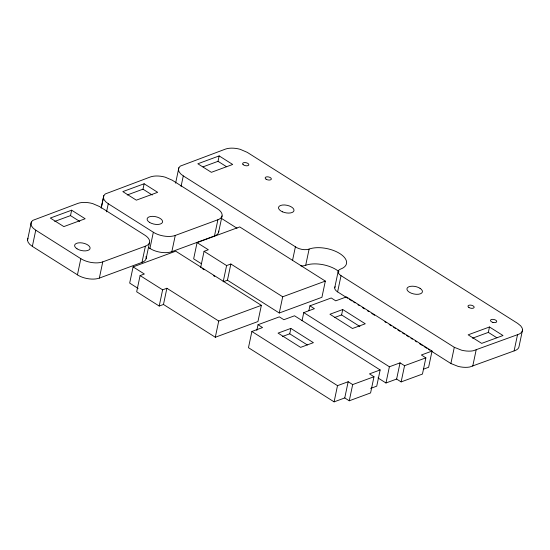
<?xml version="1.0" encoding="UTF-8"?>
<svg xmlns="http://www.w3.org/2000/svg" width="550" height="550" viewBox="0 0 550 550"><rect width="100%" height="100%" fill="white"/><g stroke="black" fill="none" stroke-linecap="round" stroke-linejoin="round"><path stroke-width="0.82" d="M27.5 240.199L31.336 222.042L32.78 220.385L77.797 203.424A15.771 7.624 11.9 0 1 92.661 203.589L99.722 206.628L144.794 235.139A15.771 7.624 11.9 0 1 145.399 246.187L141.983 262.398L99.351 278.094A15.771 7.624 11.9 0 1 78.987 275.791L32.347 246.386L29.789 244.406L28.139 242.296L27.5 240.199L27.919 238.253M32.347 246.386L35.764 230.175L33.206 228.195L31.556 226.084L30.917 223.988L31.336 222.042M54.711 221.423L70.503 215.607L71.644 210.203L85.161 218.756L63.841 226.6L50.325 218.054L71.644 210.203M77.426 274.89L80.836 258.679L35.764 230.175M101.193 208.093L103.833 195.607L105.277 193.951L150.294 176.99A15.771 7.624 11.9 0 1 165.158 177.155L172.219 180.194L217.291 208.697A15.771 7.624 11.9 0 1 217.896 219.752L214.479 235.964L171.847 251.659A15.771 7.624 11.9 0 1 151.484 249.349L148.493 247.548M101.269 207.762L103.833 195.607M106.549 211.846L108.261 203.741L105.703 201.761L104.053 199.65L103.414 197.553M99.351 278.094L102.767 261.882L145.399 246.187M127.208 194.982L143 189.173L144.141 183.769L157.664 192.321L136.338 200.166L122.822 191.613L144.141 183.769M133.093 266.881L144.354 274.01L140.092 275.577L136.675 291.789L159.211 306.041L163.474 304.473L215.304 337.253L257.95 321.558L261.367 305.346L175.732 251.185L133.093 266.881L129.676 283.092L138.126 288.441M146.142 258.534L149.559 242.323M149.923 248.456L153.34 232.244L108.261 203.741M175.608 183.164L178.86 167.757L180.304 166.1L225.321 149.146A15.771 7.624 11.9 0 1 240.185 149.311L247.246 152.35L517.66 323.386L520.726 325.903L522.129 328.02A15.771 7.624 11.9 0 1 517.529 334.689L514.112 350.9L469.741 367.008A15.771 7.624 11.9 0 1 458.136 366.396L450.883 363.516L431.276 351.113M181.06 186.429L183.281 175.897L180.73 173.917L179.08 171.806L178.441 169.703L178.86 167.757M159.211 306.041L162.628 289.829L166.891 288.262L218.721 321.042L261.367 305.346M171.847 251.659L175.264 235.448L217.896 219.752M163.474 304.473L166.891 288.262M325.339 281.091L282.693 296.787L230.863 264.007L226.6 265.574L223.183 281.786L227.446 280.218L279.276 312.998L321.922 297.303L325.339 281.091L239.704 226.923L197.065 242.626L193.648 258.837L201.396 263.732M203.026 166.849L218.027 161.322L219.168 155.918L232.684 164.471L211.365 172.322L197.842 163.769L219.168 155.918M200.647 267.534L204.064 251.322L208.333 249.748L197.065 242.626M218.646 232.1L222.062 215.889M215.304 337.253L218.721 321.042M227.446 280.218L230.863 264.007M256.836 330.385L258.032 324.713L262.543 327.566L251.879 331.485L248.462 347.696L334.097 401.864L344.754 397.939L349.264 400.792L370.583 392.941L374 376.729L369.49 373.876L380.153 369.951L376.736 386.162L370.645 388.41M279.276 312.998L282.693 296.787M292.504 260.569L295.405 246.792L183.281 175.897M282.528 336.462L289.726 333.816L290.861 328.412L313.397 342.664L300.603 347.373L278.073 333.121L290.861 328.412M300.829 265.87A9.46 4.572 11.9 0 0 305.133 265.478L305.697 265.293L309.114 249.081A22.076 10.67 11.9 0 1 339.811 253.564A22.076 10.67 11.9 0 1 340.663 269.039A9.46 4.572 11.9 0 0 340.56 275.357L454.3 347.304L461.546 350.185A15.771 7.624 11.9 0 0 473.158 350.797L517.529 334.689M302.046 320.712L303.758 312.606L314.414 308.681L309.911 305.834L308.887 310.695M334.709 287.836L338.126 271.624M347.772 298.306L337.611 291.878L341.028 275.667M334.407 317.584L341.598 314.937L342.739 309.533L365.276 323.785L352.481 328.494L329.945 314.243L342.739 309.533M334.097 401.864L337.507 385.653L348.171 381.728L352.681 384.574L374 376.729M344.754 397.939L348.171 381.728M349.264 400.792L352.681 384.574M385.969 382.986L389.386 366.774L400.049 362.849L404.553 365.695L425.872 357.851L422.455 374.062L401.136 381.906L396.632 379.06L385.969 382.986L377.987 377.933M396.632 379.06L400.049 362.849M401.136 381.906L404.553 365.695M309.911 305.834L331.231 297.983L335.734 300.836L346.397 296.911L432.025 351.072L428.615 367.283L423.28 369.249M450.883 363.516L454.3 347.304M472.746 366.135L476.163 349.924M472.546 338.195L488.338 332.386L489.479 326.982L503.002 335.528L481.676 343.379L468.16 334.826L489.479 326.982M522.5 330.096L519.083 346.308A15.771 7.624 11.9 0 1 514.112 350.9M258.032 324.713L279.352 316.862L283.862 319.715L294.518 315.789L380.153 369.951M432.025 351.072L421.369 354.998L425.872 357.851M309.114 249.081L308.543 249.267A9.46 4.572 11.9 0 1 295.405 246.792M153.34 232.244L154.901 233.138A15.771 7.624 11.9 0 0 175.264 235.448M80.836 258.679L82.404 259.572A15.771 7.624 11.9 0 0 102.767 261.882M221.1 218.178L237.016 228.243M349.229 299.228L352.131 301.063M353.581 301.984L355.039 302.899M357.94 304.734L359.391 305.656M362.299 307.491L364.478 308.873M367.379 310.709L368.83 311.623M371.738 313.459L374.639 315.301M384.808 321.729L386.258 322.644M389.159 324.479L391.339 325.861M393.518 327.236L395.697 328.618M397.877 329.993L400.056 331.368M402.236 332.75L404.408 334.125M406.587 335.5L408.767 336.882M410.946 338.257L412.397 339.178M415.305 341.014L416.756 341.935M419.657 343.771L422.565 345.606M424.016 346.521L426.924 348.363M428.374 349.278L429.825 350.199M218.027 161.322L226.566 166.726M488.338 332.386L496.884 337.782M143 189.173L152.254 195.023M341.598 314.937L359.913 326.514M303.758 312.606L389.386 366.774M204.064 251.322L226.6 265.574M202.056 268.421L204.174 269.761M213.324 275.55L214.734 276.437M289.726 333.816L307.333 344.953M70.503 215.607L79.757 221.458M251.879 331.485L337.507 385.653M140.092 275.577L162.628 289.829M337.611 291.878L337.143 291.569A9.46 4.572 11.9 0 1 335.129 286.708M218.721 231.103A15.771 7.624 11.9 0 1 214.479 235.964M146.032 256.499A15.771 7.624 11.9 0 1 141.983 262.398M305.697 265.293A22.076 10.67 11.9 0 1 338.91 271.597M492.882 322.362L492.126 322.101A3.156 1.526 11.9 0 1 491.088 319.66A3.156 1.526 11.9 0 1 495.736 320.189L496.244 320.581A3.156 1.526 11.9 0 1 496.114 322.279A3.156 1.526 11.9 0 1 492.882 322.362M282.556 211.839L280.919 210.98A7.886 3.809 11.9 0 1 280.617 205.452A7.886 3.809 11.9 0 1 291.582 207.054L292.854 208.044A7.886 3.809 11.9 0 1 291.885 212.582A7.886 3.809 11.9 0 1 282.556 211.839M420.028 288.303L418.385 287.444A7.886 3.809 11.9 0 0 409.062 286.701A7.886 3.809 11.9 0 0 408.086 291.239L409.365 292.229A7.886 3.809 11.9 0 0 420.331 293.831A7.886 3.809 11.9 0 0 420.028 288.303M243.079 164.574L242.749 164.147A3.156 1.526 11.9 0 1 246.173 162.724A3.156 1.526 11.9 0 1 248.311 165.454A3.156 1.526 11.9 0 1 243.079 164.574M149.531 222.372A7.886 3.809 11.9 0 0 162.401 222.516A7.886 3.809 11.9 0 0 152.646 216.343A7.886 3.809 11.9 0 0 149.531 222.372M77.028 248.806A7.886 3.809 11.9 0 0 89.904 248.951A7.886 3.809 11.9 0 0 80.149 242.777A7.886 3.809 11.9 0 0 77.028 248.806M468.937 307.505A3.156 1.526 11.9 0 0 474.086 307.56A3.156 1.526 11.9 0 0 470.181 305.092A3.156 1.526 11.9 0 0 468.937 307.505M266.124 179.224A3.156 1.526 11.9 0 0 271.274 179.279A3.156 1.526 11.9 0 0 267.369 176.811A3.156 1.526 11.9 0 0 266.124 179.224"/></g></svg>
